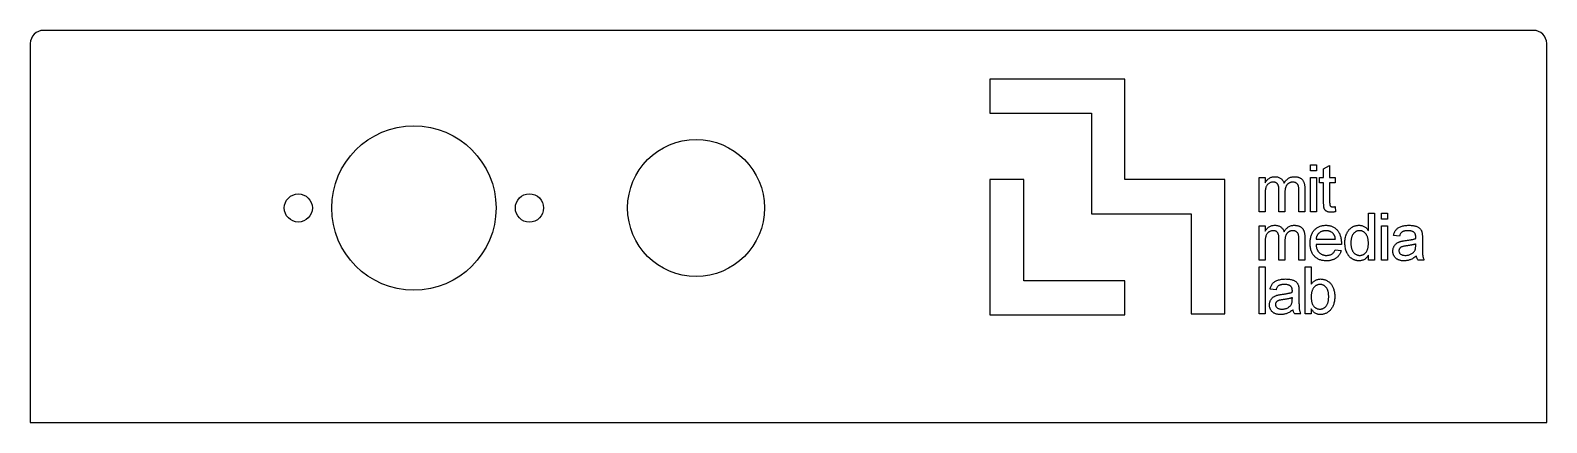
# Model space of a CAD drawing. Header units: millimetres. Extents: x -103 to 103, y -58 to -5.
import ezdxf

# ---------------------------------------------------------------- set-up
doc = ezdxf.new("R2010")
doc.units = ezdxf.units.MM

msp = doc.modelspace()

# ---------------------------------------------------------------- linework, layer by layer
at = {"color": 7, "linetype": 'Continuous', "lineweight": 25}
for p, q in [((100.71, -5.45), (-100.71, -5.45)), ((-102.5, -7.24), (-102.5, -58.45)), ((102.5, -58.45), (102.5, -7.24)), ((45.47, -12.06), (27.24, -12.06)), ((27.24, -12.06), (27.24, -16.62)), ((45.47, -25.61), (45.47, -12.06)), ((27.24, -16.62), (40.95, -16.62)), ((40.95, -16.62), (40.95, -30.23)), ((70.58, -23.6), (71.4, -23.6)), ((70.58, -24.41), (70.58, -23.6)), ((71.4, -24.41), (70.58, -24.41)), ((71.4, -23.6), (71.4, -24.41)), ((72.35, -24.18), (73.16, -23.71)), ((72.35, -25.31), (72.35, -24.18)), ((73.16, -23.71), (73.16, -25.31)), ((31.83, -25.61), (27.24, -25.61)), ((27.24, -25.61), (27.24, -43.88)), ((31.83, -39.29), (31.83, -25.61)), ((58.99, -25.61), (45.47, -25.61)), ((58.99, -43.77), (58.99, -25.61)), ((63.62, -29.95), (63.62, -25.31)), ((63.62, -25.31), (64.43, -25.31)), ((64.43, -25.31), (64.43, -26.03)), ((70.58, -25.31), (71.4, -25.31)), ((70.58, -29.95), (70.58, -25.31)), ((71.4, -25.31), (71.4, -29.95)), ((71.78, -25.31), (72.35, -25.31)), ((71.78, -26.04), (71.78, -25.31)), ((72.35, -26.04), (71.78, -26.04)), ((72.35, -28.64), (72.35, -26.04)), ((73.16, -25.31), (73.89, -25.31)), ((73.16, -26.04), (73.16, -28.67)), ((73.89, -26.04), (73.16, -26.04)), ((73.89, -25.31), (73.89, -26.04)), ((64.43, -27.58), (64.43, -29.95)), ((66.3, -29.95), (66.3, -26.99)), ((67.12, -27.3), (67.12, -29.95)), ((68.99, -29.95), (68.99, -27.08)), ((69.8, -26.78), (69.8, -29.95)), ((40.95, -30.23), (54.43, -30.23)), ((54.43, -30.23), (54.43, -43.77)), ((64.43, -29.95), (63.62, -29.95)), ((67.12, -29.95), (66.3, -29.95)), ((69.8, -29.95), (68.99, -29.95)), ((71.4, -29.95), (70.58, -29.95)), ((73.89, -29.27), (73.97, -29.96)), ((78.4, -30.16), (79.21, -30.16)), ((78.4, -32.5), (78.4, -30.16)), ((79.21, -30.16), (79.21, -36.51)), ((80.17, -30.16), (80.99, -30.16)), ((80.17, -30.97), (80.17, -30.16)), ((80.99, -30.16), (80.99, -30.97)), ((63.62, -31.87), (64.43, -31.87)), ((63.62, -36.51), (63.62, -31.87)), ((64.43, -31.87), (64.43, -32.59)), ((80.99, -30.97), (80.17, -30.97)), ((80.17, -31.87), (80.99, -31.87)), ((80.17, -36.51), (80.17, -31.87)), ((80.99, -31.87), (80.99, -36.51)), ((64.43, -34.14), (64.43, -36.51)), ((66.3, -36.51), (66.3, -33.55)), ((67.12, -33.86), (67.12, -36.51)), ((68.99, -36.51), (68.99, -33.64)), ((69.8, -33.34), (69.8, -36.51)), ((71.33, -33.66), (73.93, -33.66)), ((74.74, -34.39), (71.33, -34.39)), ((82.6, -33.25), (81.79, -33.17)), ((84.8, -34.55), (84.8, -34.31)), ((85.7, -33.5), (85.7, -34.49)), ((64.43, -36.51), (63.62, -36.51)), ((67.12, -36.51), (66.3, -36.51)), ((69.8, -36.51), (68.99, -36.51)), ((73.92, -35.12), (74.72, -35.2)), ((78.4, -36.51), (78.4, -35.81)), ((79.21, -36.51), (78.4, -36.51)), ((80.99, -36.51), (80.17, -36.51)), ((85.94, -36.51), (85.13, -36.51)), ((63.61, -37.42), (64.42, -37.42)), ((63.61, -43.77), (63.61, -37.42)), ((64.42, -37.42), (64.42, -43.77)), ((69.86, -37.42), (70.67, -37.42)), ((69.86, -43.77), (69.86, -37.42)), ((70.67, -37.42), (70.67, -39.75)), ((45.47, -39.29), (31.83, -39.29)), ((45.47, -43.88), (45.47, -39.29)), ((65.92, -40.51), (65.1, -40.43)), ((69.01, -40.76), (69.01, -41.75)), ((68.11, -41.81), (68.12, -41.57)), ((27.24, -43.88), (45.47, -43.88)), ((54.43, -43.77), (58.99, -43.77)), ((64.42, -43.77), (63.61, -43.77)), ((69.26, -43.77), (68.44, -43.77)), ((70.67, -43.77), (69.86, -43.77)), ((70.67, -43.07), (70.67, -43.77)), ((-102.5, -58.45), (102.5, -58.45))]:
    msp.add_line(p, q, dxfattribs=at)
for centre, radius in [((-50.65, -29.45), 11.11), ((-12.5, -29.45), 9.25), ((-66.27, -29.45), 1.9), ((-35.02, -29.45), 1.91)]:
    msp.add_circle(centre, radius, dxfattribs=at)
for centre, start, end in [((-100.71, -7.24), 90, 180), ((100.71, -7.24), 0, 90)]:
    msp.add_arc(centre, 1.79, start, end, dxfattribs=at)
for points, knots in [([(64.43, -26.03), (64.47, -25.97), (64.54, -25.86), (64.67, -25.7), (64.81, -25.56), (64.97, -25.44), (65.15, -25.34), (65.34, -25.27), (65.55, -25.23), (65.68, -25.23), (65.76, -25.22)], [0, 0, 0, 0, 0.1266046, 0.2497905, 0.3725244, 0.4960148, 0.6198314, 0.7439657, 0.869195, 1, 1, 1, 1]), ([(65.52, -25.96), (65.47, -25.96), (65.37, -25.96), (65.22, -26), (65.07, -26.05), (64.94, -26.13), (64.81, -26.22), (64.7, -26.34), (64.62, -26.48), (64.56, -26.61), (64.52, -26.72), (64.5, -26.82), (64.48, -26.92), (64.46, -27.04), (64.45, -27.16), (64.44, -27.29), (64.43, -27.43), (64.43, -27.53), (64.43, -27.58)], [0, 0, 0, 0, 0.069874, 0.138371, 0.206732, 0.277065, 0.347592, 0.417982, 0.490746, 0.567227, 0.608073, 0.652844, 0.701153, 0.752556, 0.808916, 0.868487, 0.931988, 1, 1, 1, 1]), ([(66.3, -26.99), (66.3, -26.94), (66.3, -26.86), (66.29, -26.75), (66.28, -26.64), (66.26, -26.54), (66.23, -26.45), (66.2, -26.36), (66.16, -26.28), (66.12, -26.22), (66.07, -26.15), (66.01, -26.1), (65.95, -26.06), (65.88, -26.02), (65.8, -25.99), (65.71, -25.97), (65.62, -25.96), (65.56, -25.96), (65.52, -25.96)], [0, 0, 0, 0, 0.08411, 0.162426, 0.236822, 0.305987, 0.370108, 0.430668, 0.487851, 0.542607, 0.595677, 0.647283, 0.699654, 0.753379, 0.80983, 0.868938, 0.932163, 1, 1, 1, 1]), ([(65.76, -25.22), (65.83, -25.23), (65.98, -25.23), (66.19, -25.28), (66.38, -25.35), (66.55, -25.45), (66.7, -25.57), (66.82, -25.72), (66.92, -25.89), (66.97, -26.02), (66.99, -26.09)], [0, 0, 0, 0, 0.142825, 0.274789, 0.39801, 0.517438, 0.634604, 0.751949, 0.87301, 1, 1, 1, 1]), ([(66.99, -26.09), (67.03, -26.02), (67.12, -25.88), (67.28, -25.71), (67.44, -25.56), (67.61, -25.44), (67.79, -25.34), (67.98, -25.27), (68.19, -25.23), (68.33, -25.23), (68.4, -25.22)], [0, 0, 0, 0, 0.142315, 0.275889, 0.402455, 0.523363, 0.641228, 0.759024, 0.877542, 1, 1, 1, 1]), ([(68.2, -25.96), (68.16, -25.96), (68.09, -25.96), (67.98, -25.98), (67.87, -26), (67.77, -26.04), (67.68, -26.08), (67.59, -26.13), (67.5, -26.2), (67.42, -26.28), (67.35, -26.36), (67.29, -26.46), (67.24, -26.57), (67.19, -26.69), (67.16, -26.83), (67.13, -26.97), (67.12, -27.13), (67.12, -27.24), (67.12, -27.3)], [0, 0, 0, 0, 0.058561, 0.115006, 0.169721, 0.223592, 0.276804, 0.330761, 0.38498, 0.441087, 0.498268, 0.557596, 0.620115, 0.685704, 0.756808, 0.831935, 0.912856, 1, 1, 1, 1]), ([(68.99, -27.08), (68.99, -27), (68.99, -26.87), (68.98, -26.69), (68.95, -26.54), (68.92, -26.41), (68.87, -26.31), (68.82, -26.22), (68.74, -26.15), (68.65, -26.08), (68.55, -26.02), (68.44, -25.98), (68.32, -25.96), (68.24, -25.96), (68.2, -25.96)], [0, 0, 0, 0, 0.136425, 0.252916, 0.349371, 0.427089, 0.49428, 0.561205, 0.628551, 0.699409, 0.771288, 0.844304, 0.919958, 1, 1, 1, 1]), ([(68.4, -25.22), (68.45, -25.23), (68.56, -25.23), (68.71, -25.25), (68.86, -25.27), (69, -25.32), (69.12, -25.37), (69.24, -25.44), (69.34, -25.51), (69.44, -25.6), (69.53, -25.71), (69.6, -25.82), (69.66, -25.95), (69.71, -26.09), (69.76, -26.24), (69.78, -26.41), (69.8, -26.59), (69.8, -26.71), (69.8, -26.78)], [0, 0, 0, 0, 0.068493, 0.133645, 0.195347, 0.254248, 0.311304, 0.366649, 0.421299, 0.475729, 0.531092, 0.588188, 0.64727, 0.709369, 0.775261, 0.845213, 0.920389, 1, 1, 1, 1]), ([(73.4, -30.03), (73.34, -30.03), (73.21, -30.02), (73.04, -30), (72.89, -29.96), (72.76, -29.9), (72.65, -29.83), (72.56, -29.75), (72.49, -29.65), (72.44, -29.56), (72.42, -29.48), (72.4, -29.41), (72.38, -29.32), (72.37, -29.21), (72.36, -29.09), (72.35, -28.95), (72.35, -28.8), (72.35, -28.7), (72.35, -28.64)], [0, 0, 0, 0, 0.094748, 0.179085, 0.254287, 0.32156, 0.3835, 0.441719, 0.499014, 0.5552, 0.586701, 0.62496, 0.669505, 0.721913, 0.780273, 0.846538, 0.919577, 1, 1, 1, 1]), ([(73.16, -28.67), (73.16, -28.72), (73.16, -28.81), (73.17, -28.93), (73.18, -29.02), (73.2, -29.1), (73.25, -29.18), (73.31, -29.24), (73.37, -29.27), (73.43, -29.28), (73.5, -29.29), (73.55, -29.29), (73.57, -29.29)], [0, 0, 0, 0, 0.169375, 0.305711, 0.409301, 0.481281, 0.592987, 0.704778, 0.766272, 0.835462, 0.913045, 1, 1, 1, 1]), ([(73.97, -29.96), (73.92, -29.97), (73.82, -29.99), (73.67, -30.01), (73.53, -30.03), (73.44, -30.03), (73.4, -30.03)], [0, 0, 0, 0, 0.275333, 0.532913, 0.773608, 1, 1, 1, 1]), ([(73.57, -29.29), (73.6, -29.29), (73.64, -29.29), (73.72, -29.29), (73.8, -29.28), (73.86, -29.28), (73.89, -29.27)], [0, 0, 0, 0, 0.20274, 0.437539, 0.704573, 1, 1, 1, 1]), ([(64.43, -32.59), (64.47, -32.53), (64.54, -32.42), (64.67, -32.26), (64.81, -32.12), (64.97, -32), (65.15, -31.91), (65.34, -31.83), (65.55, -31.79), (65.68, -31.79), (65.76, -31.79)], [0, 0, 0, 0, 0.126605, 0.249791, 0.372524, 0.496015, 0.619831, 0.743966, 0.869195, 1, 1, 1, 1]), ([(65.52, -32.52), (65.47, -32.52), (65.37, -32.52), (65.22, -32.56), (65.07, -32.61), (64.94, -32.69), (64.81, -32.78), (64.7, -32.9), (64.62, -33.04), (64.56, -33.17), (64.52, -33.28), (64.5, -33.38), (64.48, -33.48), (64.46, -33.6), (64.45, -33.72), (64.44, -33.85), (64.43, -34), (64.43, -34.09), (64.43, -34.14)], [0, 0, 0, 0, 0.069874, 0.138371, 0.206732, 0.277065, 0.347592, 0.417982, 0.490746, 0.567227, 0.608073, 0.652844, 0.701153, 0.752556, 0.808916, 0.868487, 0.931988, 1, 1, 1, 1]), ([(66.3, -33.55), (66.3, -33.51), (66.3, -33.43), (66.29, -33.31), (66.28, -33.2), (66.26, -33.1), (66.23, -33.01), (66.2, -32.92), (66.16, -32.85), (66.12, -32.78), (66.07, -32.71), (66.01, -32.66), (65.95, -32.62), (65.88, -32.58), (65.8, -32.55), (65.71, -32.53), (65.62, -32.52), (65.56, -32.52), (65.52, -32.52)], [0, 0, 0, 0, 0.08411, 0.162426, 0.236822, 0.305987, 0.370108, 0.430668, 0.487851, 0.542607, 0.595677, 0.647283, 0.699654, 0.753379, 0.80983, 0.868938, 0.932163, 1, 1, 1, 1]), ([(65.76, -31.79), (65.83, -31.79), (65.98, -31.79), (66.19, -31.84), (66.38, -31.91), (66.55, -32.01), (66.7, -32.13), (66.82, -32.28), (66.92, -32.45), (66.97, -32.58), (66.99, -32.65)], [0, 0, 0, 0, 0.142825, 0.274789, 0.39801, 0.517438, 0.634604, 0.751949, 0.87301, 1, 1, 1, 1]), ([(66.99, -32.65), (67.03, -32.58), (67.12, -32.44), (67.28, -32.27), (67.44, -32.12), (67.61, -32), (67.79, -31.9), (67.98, -31.83), (68.19, -31.79), (68.33, -31.79), (68.4, -31.79)], [0, 0, 0, 0, 0.142315, 0.275889, 0.402455, 0.523363, 0.641228, 0.759024, 0.877542, 1, 1, 1, 1]), ([(68.2, -32.52), (68.16, -32.52), (68.09, -32.52), (67.98, -32.54), (67.87, -32.56), (67.77, -32.6), (67.68, -32.64), (67.59, -32.7), (67.5, -32.76), (67.42, -32.84), (67.35, -32.92), (67.29, -33.02), (67.24, -33.13), (67.19, -33.25), (67.16, -33.39), (67.13, -33.54), (67.12, -33.69), (67.12, -33.8), (67.12, -33.86)], [0, 0, 0, 0, 0.058561, 0.115006, 0.169721, 0.223592, 0.276804, 0.330761, 0.38498, 0.441087, 0.498268, 0.557596, 0.620115, 0.685704, 0.756808, 0.831935, 0.912856, 1, 1, 1, 1]), ([(68.99, -33.64), (68.99, -33.57), (68.99, -33.43), (68.98, -33.25), (68.95, -33.1), (68.92, -32.97), (68.87, -32.87), (68.82, -32.78), (68.74, -32.71), (68.65, -32.64), (68.55, -32.58), (68.44, -32.55), (68.32, -32.52), (68.24, -32.52), (68.2, -32.52)], [0, 0, 0, 0, 0.136425, 0.252916, 0.349371, 0.427089, 0.49428, 0.561205, 0.628551, 0.699409, 0.771288, 0.844304, 0.919958, 1, 1, 1, 1]), ([(68.4, -31.79), (68.45, -31.79), (68.56, -31.79), (68.71, -31.81), (68.86, -31.84), (69, -31.88), (69.12, -31.93), (69.24, -32), (69.34, -32.07), (69.44, -32.16), (69.53, -32.27), (69.6, -32.38), (69.66, -32.51), (69.71, -32.65), (69.76, -32.8), (69.78, -32.97), (69.8, -33.15), (69.8, -33.27), (69.8, -33.34)], [0, 0, 0, 0, 0.068493, 0.133645, 0.195347, 0.254248, 0.311304, 0.366649, 0.421299, 0.475729, 0.531092, 0.588188, 0.64727, 0.709369, 0.775261, 0.845213, 0.920389, 1, 1, 1, 1]), ([(70.51, -34.23), (70.51, -34.13), (70.52, -33.95), (70.55, -33.68), (70.59, -33.43), (70.66, -33.2), (70.74, -32.98), (70.84, -32.78), (70.97, -32.59), (71.11, -32.42), (71.26, -32.27), (71.43, -32.14), (71.61, -32.03), (71.79, -31.94), (71.99, -31.87), (72.21, -31.82), (72.43, -31.79), (72.58, -31.79), (72.66, -31.79)], [0, 0, 0, 0, 0.077019, 0.149548, 0.218714, 0.284923, 0.348159, 0.409728, 0.469839, 0.529421, 0.588276, 0.64579, 0.702469, 0.75939, 0.816748, 0.875621, 0.936482, 1, 1, 1, 1]), ([(72.65, -32.52), (72.61, -32.52), (72.52, -32.52), (72.39, -32.54), (72.27, -32.56), (72.15, -32.59), (72.04, -32.64), (71.93, -32.69), (71.83, -32.75), (71.74, -32.83), (71.65, -32.91), (71.57, -32.99), (71.51, -33.09), (71.45, -33.19), (71.4, -33.3), (71.37, -33.41), (71.34, -33.53), (71.33, -33.62), (71.33, -33.66)], [0, 0, 0, 0, 0.068919, 0.134905, 0.199736, 0.262624, 0.324501, 0.385514, 0.447391, 0.509178, 0.570905, 0.630822, 0.690144, 0.749777, 0.809719, 0.870915, 0.934591, 1, 1, 1, 1]), ([(73.63, -32.91), (73.6, -32.88), (73.54, -32.81), (73.43, -32.73), (73.32, -32.67), (73.2, -32.61), (73.07, -32.57), (72.94, -32.54), (72.8, -32.52), (72.7, -32.52), (72.65, -32.52)], [0, 0, 0, 0, 0.123686, 0.244301, 0.364229, 0.486002, 0.608441, 0.73367, 0.863772, 1, 1, 1, 1]), ([(72.66, -31.79), (72.73, -31.79), (72.88, -31.79), (73.1, -31.82), (73.3, -31.87), (73.5, -31.94), (73.68, -32.03), (73.85, -32.14), (74.01, -32.26), (74.17, -32.41), (74.3, -32.58), (74.42, -32.76), (74.52, -32.96), (74.6, -33.17), (74.67, -33.4), (74.71, -33.65), (74.74, -33.91), (74.74, -34.09), (74.75, -34.18)], [0, 0, 0, 0, 0.0628327, 0.1229654, 0.1816288, 0.2388324, 0.2952935, 0.3521674, 0.4094907, 0.4684235, 0.5283583, 0.5885537, 0.6502483, 0.7136707, 0.7802618, 0.8495364, 0.9226519, 1, 1, 1, 1]), ([(75.22, -34.19), (75.22, -34.08), (75.23, -33.86), (75.27, -33.54), (75.34, -33.23), (75.43, -32.99), (75.51, -32.81), (75.57, -32.68), (75.65, -32.56), (75.73, -32.45), (75.82, -32.34), (75.91, -32.25), (76.02, -32.16), (76.13, -32.08), (76.24, -32.01), (76.36, -31.95), (76.48, -31.9), (76.61, -31.86), (76.74, -31.83), (76.87, -31.8), (77, -31.79), (77.1, -31.79), (77.14, -31.79)], [0, 0, 0, 0, 0.097129, 0.190237, 0.280388, 0.36862, 0.411729, 0.453657, 0.494259, 0.53396, 0.573313, 0.612303, 0.651179, 0.690151, 0.729237, 0.767708, 0.805598, 0.843958, 0.882296, 0.920731, 0.959905, 1, 1, 1, 1]), ([(77.2, -32.52), (77.16, -32.52), (77.08, -32.52), (76.96, -32.54), (76.85, -32.57), (76.74, -32.62), (76.64, -32.67), (76.54, -32.74), (76.45, -32.83), (76.36, -32.92), (76.29, -33.03), (76.22, -33.15), (76.16, -33.29), (76.11, -33.44), (76.08, -33.61), (76.05, -33.79), (76.04, -33.98), (76.04, -34.12), (76.04, -34.19)], [0, 0, 0, 0, 0.052861, 0.104657, 0.154956, 0.20531, 0.255829, 0.307182, 0.361081, 0.41655, 0.474685, 0.535618, 0.600117, 0.669364, 0.743799, 0.823012, 0.908289, 1, 1, 1, 1]), ([(77.14, -31.79), (77.21, -31.79), (77.34, -31.79), (77.53, -31.83), (77.71, -31.89), (77.88, -31.98), (78.03, -32.09), (78.17, -32.21), (78.29, -32.35), (78.36, -32.45), (78.4, -32.5)], [0, 0, 0, 0, 0.132544, 0.259609, 0.384578, 0.508577, 0.63268, 0.754424, 0.876103, 1, 1, 1, 1]), ([(78.4, -34.25), (78.4, -34.18), (78.39, -34.04), (78.38, -33.84), (78.35, -33.65), (78.31, -33.48), (78.26, -33.32), (78.2, -33.18), (78.13, -33.05), (78.05, -32.94), (77.96, -32.84), (77.87, -32.75), (77.77, -32.68), (77.66, -32.62), (77.55, -32.57), (77.44, -32.54), (77.32, -32.52), (77.24, -32.52), (77.2, -32.52)], [0, 0, 0, 0, 0.091304, 0.176962, 0.256162, 0.330416, 0.400212, 0.464934, 0.526213, 0.584638, 0.640513, 0.694113, 0.74567, 0.796418, 0.846477, 0.896114, 0.947312, 1, 1, 1, 1]), ([(81.79, -33.17), (81.81, -33.09), (81.84, -32.95), (81.92, -32.74), (82.02, -32.56), (82.13, -32.39), (82.27, -32.25), (82.43, -32.13), (82.62, -32.03), (82.84, -31.94), (83.08, -31.87), (83.33, -31.82), (83.61, -31.79), (83.8, -31.79), (83.89, -31.79)], [0, 0, 0, 0, 0.0851045, 0.1643315, 0.2380774, 0.3082779, 0.378099, 0.4508415, 0.5285406, 0.611943, 0.7014544, 0.795479, 0.8947745, 1, 1, 1, 1]), ([(83.75, -32.52), (83.7, -32.52), (83.62, -32.52), (83.5, -32.53), (83.39, -32.54), (83.29, -32.56), (83.2, -32.58), (83.12, -32.61), (83.04, -32.64), (82.95, -32.69), (82.85, -32.77), (82.75, -32.91), (82.66, -33.07), (82.62, -33.19), (82.6, -33.25)], [0, 0, 0, 0, 0.085183, 0.163702, 0.238284, 0.306613, 0.370646, 0.428821, 0.484512, 0.53564, 0.637269, 0.745279, 0.865314, 1, 1, 1, 1]), ([(84.59, -32.76), (84.57, -32.74), (84.52, -32.7), (84.43, -32.65), (84.34, -32.61), (84.24, -32.58), (84.13, -32.55), (84.01, -32.53), (83.88, -32.52), (83.79, -32.52), (83.75, -32.52)], [0, 0, 0, 0, 0.10497, 0.21464, 0.328561, 0.446665, 0.573274, 0.706537, 0.848573, 1, 1, 1, 1]), ([(83.89, -31.79), (83.99, -31.79), (84.17, -31.79), (84.43, -31.81), (84.66, -31.86), (84.86, -31.92), (85.03, -31.99), (85.18, -32.07), (85.31, -32.17), (85.41, -32.27), (85.5, -32.38), (85.56, -32.51), (85.62, -32.65), (85.65, -32.75), (85.66, -32.8)], [0, 0, 0, 0, 0.127702, 0.243368, 0.347189, 0.441283, 0.526055, 0.60282, 0.672114, 0.735775, 0.797778, 0.861765, 0.928534, 1, 1, 1, 1]), ([(84.8, -33.39), (84.8, -33.35), (84.8, -33.28), (84.79, -33.18), (84.77, -33.09), (84.75, -33.01), (84.72, -32.94), (84.69, -32.87), (84.64, -32.81), (84.61, -32.78), (84.59, -32.76)], [0, 0, 0, 0, 0.157694, 0.30275, 0.438168, 0.564705, 0.681763, 0.791831, 0.896524, 1, 1, 1, 1]), ([(72.7, -36.59), (72.62, -36.59), (72.46, -36.58), (72.23, -36.55), (72.01, -36.5), (71.8, -36.44), (71.6, -36.35), (71.42, -36.24), (71.25, -36.12), (71.1, -35.97), (70.96, -35.81), (70.84, -35.63), (70.74, -35.43), (70.66, -35.22), (70.59, -34.99), (70.55, -34.75), (70.52, -34.49), (70.51, -34.32), (70.51, -34.23)], [0, 0, 0, 0, 0.067351, 0.131314, 0.193071, 0.252502, 0.310705, 0.36793, 0.425461, 0.483425, 0.542044, 0.60113, 0.66102, 0.722853, 0.787414, 0.854497, 0.925345, 1, 1, 1, 1]), ([(71.33, -34.39), (71.33, -34.45), (71.34, -34.56), (71.37, -34.72), (71.4, -34.87), (71.45, -35.02), (71.51, -35.15), (71.58, -35.27), (71.66, -35.38), (71.75, -35.48), (71.85, -35.57), (71.96, -35.65), (72.07, -35.71), (72.19, -35.76), (72.31, -35.8), (72.44, -35.83), (72.57, -35.85), (72.67, -35.85), (72.71, -35.86)], [0, 0, 0, 0, 0.076546, 0.149754, 0.218882, 0.285099, 0.348766, 0.410233, 0.470857, 0.530387, 0.589538, 0.646884, 0.704289, 0.761368, 0.81848, 0.876944, 0.937289, 1, 1, 1, 1]), ([(73.93, -33.66), (73.93, -33.62), (73.92, -33.54), (73.9, -33.42), (73.87, -33.32), (73.83, -33.22), (73.79, -33.13), (73.75, -33.05), (73.69, -32.97), (73.65, -32.93), (73.63, -32.91)], [0, 0, 0, 0, 0.148165, 0.289694, 0.422377, 0.548462, 0.667394, 0.782966, 0.892721, 1, 1, 1, 1]), ([(74.75, -34.18), (74.75, -34.21), (74.74, -34.28), (74.74, -34.35), (74.74, -34.39)], [0, 0, 0, 0, 0.414608, 1, 1, 1, 1]), ([(77.15, -36.59), (77.1, -36.59), (77.01, -36.59), (76.88, -36.57), (76.76, -36.55), (76.63, -36.51), (76.51, -36.47), (76.39, -36.42), (76.27, -36.36), (76.16, -36.29), (76.05, -36.21), (75.95, -36.12), (75.85, -36.03), (75.76, -35.92), (75.68, -35.81), (75.6, -35.7), (75.53, -35.57), (75.44, -35.39), (75.35, -35.16), (75.28, -34.85), (75.23, -34.53), (75.22, -34.3), (75.22, -34.19)], [0, 0, 0, 0, 0.038527, 0.076503, 0.114116, 0.151745, 0.189322, 0.226946, 0.265358, 0.304283, 0.343529, 0.382636, 0.421902, 0.461253, 0.501382, 0.542244, 0.584026, 0.626904, 0.714769, 0.80536, 0.900324, 1, 1, 1, 1]), ([(76.04, -34.19), (76.04, -34.26), (76.04, -34.39), (76.05, -34.58), (76.08, -34.75), (76.12, -34.92), (76.17, -35.07), (76.23, -35.21), (76.3, -35.33), (76.39, -35.44), (76.48, -35.54), (76.57, -35.62), (76.67, -35.7), (76.78, -35.75), (76.88, -35.8), (76.99, -35.83), (77.11, -35.85), (77.19, -35.85), (77.23, -35.86)], [0, 0, 0, 0, 0.08818, 0.171101, 0.249124, 0.322141, 0.391043, 0.456061, 0.518437, 0.578646, 0.636308, 0.692064, 0.74485, 0.796223, 0.84689, 0.897232, 0.948365, 1, 1, 1, 1]), ([(77.23, -35.86), (77.27, -35.85), (77.35, -35.85), (77.46, -35.83), (77.57, -35.8), (77.68, -35.76), (77.78, -35.7), (77.88, -35.63), (77.97, -35.55), (78.06, -35.46), (78.14, -35.35), (78.21, -35.23), (78.27, -35.1), (78.31, -34.96), (78.35, -34.8), (78.38, -34.63), (78.39, -34.44), (78.4, -34.32), (78.4, -34.25)], [0, 0, 0, 0, 0.053699, 0.105658, 0.157296, 0.208463, 0.259773, 0.312957, 0.367534, 0.424836, 0.484279, 0.545626, 0.610499, 0.679049, 0.751694, 0.829069, 0.911549, 1, 1, 1, 1]), ([(81.71, -35.28), (81.71, -35.22), (81.71, -35.11), (81.74, -34.95), (81.79, -34.8), (81.85, -34.66), (81.93, -34.53), (82.03, -34.41), (82.13, -34.3), (82.24, -34.21), (82.37, -34.13), (82.5, -34.06), (82.64, -34.01), (82.74, -33.98), (82.79, -33.96)], [0, 0, 0, 0, 0.090097, 0.177251, 0.262629, 0.347796, 0.431944, 0.513339, 0.593599, 0.672931, 0.753185, 0.833668, 0.916182, 1, 1, 1, 1]), ([(83.58, -34.56), (83.51, -34.57), (83.37, -34.59), (83.19, -34.62), (83.04, -34.66), (82.93, -34.69), (82.83, -34.73), (82.75, -34.79), (82.68, -34.84), (82.63, -34.91), (82.58, -34.98), (82.55, -35.06), (82.53, -35.15), (82.52, -35.2), (82.52, -35.23)], [0, 0, 0, 0, 0.157185, 0.29012, 0.398897, 0.484813, 0.556527, 0.62447, 0.689792, 0.753816, 0.816677, 0.877383, 0.938132, 1, 1, 1, 1]), ([(82.79, -33.96), (82.83, -33.95), (82.92, -33.93), (83.07, -33.9), (83.26, -33.87), (83.39, -33.85), (83.46, -33.84)], [0, 0, 0, 0, 0.188812, 0.4193, 0.688495, 1, 1, 1, 1]), ([(83.46, -33.84), (83.53, -33.83), (83.67, -33.81), (83.88, -33.79), (84.07, -33.75), (84.24, -33.72), (84.4, -33.69), (84.55, -33.65), (84.68, -33.62), (84.76, -33.59), (84.8, -33.58)], [0, 0, 0, 0, 0.161961, 0.31289, 0.454014, 0.584335, 0.703729, 0.812669, 0.911079, 1, 1, 1, 1]), ([(84.8, -34.31), (84.77, -34.32), (84.69, -34.35), (84.57, -34.38), (84.43, -34.42), (84.29, -34.45), (84.13, -34.48), (83.96, -34.51), (83.77, -34.54), (83.64, -34.55), (83.58, -34.56)], [0, 0, 0, 0, 0.091169, 0.1924017, 0.302457, 0.4219227, 0.5523214, 0.6913376, 0.8412186, 1, 1, 1, 1]), ([(84.68, -35.19), (84.7, -35.15), (84.74, -35.06), (84.77, -34.91), (84.79, -34.74), (84.8, -34.61), (84.8, -34.55)], [0, 0, 0, 0, 0.201655, 0.433631, 0.697639, 1, 1, 1, 1]), ([(84.8, -33.58), (84.8, -33.55), (84.8, -33.51), (84.8, -33.46), (84.8, -33.42), (84.8, -33.4), (84.8, -33.39)], [0, 0, 0, 0, 0.35568, 0.644278, 0.859095, 1, 1, 1, 1]), ([(85.66, -32.8), (85.66, -32.84), (85.68, -32.93), (85.69, -33.09), (85.7, -33.28), (85.7, -33.42), (85.7, -33.5)], [0, 0, 0, 0, 0.171461, 0.394486, 0.669995, 1, 1, 1, 1]), ([(85.7, -34.49), (85.7, -34.58), (85.7, -34.73), (85.7, -34.96), (85.7, -35.16), (85.71, -35.35), (85.72, -35.51), (85.72, -35.65), (85.73, -35.76), (85.75, -35.89), (85.77, -36.03), (85.82, -36.19), (85.87, -36.35), (85.92, -36.46), (85.94, -36.51)], [0, 0, 0, 0, 0.121729, 0.23228, 0.332288, 0.421154, 0.500089, 0.567887, 0.625241, 0.671538, 0.75364, 0.835292, 0.91739, 1, 1, 1, 1]), ([(74.72, -35.2), (74.7, -35.26), (74.67, -35.36), (74.61, -35.51), (74.54, -35.66), (74.45, -35.79), (74.36, -35.91), (74.25, -36.03), (74.14, -36.13), (74.02, -36.23), (73.88, -36.31), (73.74, -36.39), (73.59, -36.45), (73.43, -36.5), (73.26, -36.54), (73.08, -36.57), (72.89, -36.59), (72.77, -36.59), (72.7, -36.59)], [0, 0, 0, 0, 0.063575, 0.125064, 0.184934, 0.244033, 0.302281, 0.360376, 0.418794, 0.477624, 0.537385, 0.597475, 0.659222, 0.722193, 0.787717, 0.855714, 0.926086, 1, 1, 1, 1]), ([(72.71, -35.86), (72.78, -35.85), (72.92, -35.85), (73.11, -35.82), (73.28, -35.76), (73.45, -35.69), (73.59, -35.58), (73.72, -35.45), (73.83, -35.3), (73.89, -35.18), (73.92, -35.12)], [0, 0, 0, 0, 0.137039, 0.265479, 0.386758, 0.503867, 0.62032, 0.739767, 0.865454, 1, 1, 1, 1]), ([(78.4, -35.81), (78.36, -35.87), (78.29, -35.99), (78.16, -36.15), (78.03, -36.29), (77.87, -36.4), (77.71, -36.48), (77.53, -36.55), (77.34, -36.58), (77.21, -36.59), (77.15, -36.59)], [0, 0, 0, 0, 0.13792, 0.268236, 0.391909, 0.51124, 0.629694, 0.748331, 0.871431, 1, 1, 1, 1]), ([(83.23, -36.59), (83.17, -36.59), (83.05, -36.58), (82.88, -36.57), (82.73, -36.54), (82.58, -36.5), (82.44, -36.45), (82.32, -36.38), (82.2, -36.31), (82.1, -36.22), (82.01, -36.13), (81.93, -36.02), (81.86, -35.92), (81.8, -35.8), (81.76, -35.68), (81.73, -35.55), (81.71, -35.42), (81.71, -35.32), (81.71, -35.28)], [0, 0, 0, 0, 0.078668, 0.152594, 0.222863, 0.289895, 0.354043, 0.415825, 0.476257, 0.535647, 0.59403, 0.651213, 0.707464, 0.763721, 0.820383, 0.878679, 0.938165, 1, 1, 1, 1]), ([(82.52, -35.23), (82.52, -35.27), (82.53, -35.36), (82.58, -35.48), (82.65, -35.59), (82.75, -35.68), (82.88, -35.76), (83.03, -35.82), (83.22, -35.85), (83.34, -35.85), (83.41, -35.86)], [0, 0, 0, 0, 0.106158, 0.208644, 0.312683, 0.425749, 0.548145, 0.681695, 0.831509, 1, 1, 1, 1]), ([(84.88, -35.94), (84.81, -35.99), (84.67, -36.1), (84.46, -36.24), (84.26, -36.36), (84.06, -36.44), (83.86, -36.51), (83.66, -36.55), (83.44, -36.58), (83.3, -36.59), (83.23, -36.59)], [0, 0, 0, 0, 0.149631, 0.288282, 0.415682, 0.534026, 0.647897, 0.762563, 0.879642, 1, 1, 1, 1]), ([(83.41, -35.86), (83.48, -35.85), (83.62, -35.85), (83.82, -35.81), (84.01, -35.75), (84.18, -35.67), (84.34, -35.57), (84.48, -35.45), (84.59, -35.33), (84.65, -35.24), (84.68, -35.19)], [0, 0, 0, 0, 0.140553, 0.275516, 0.406786, 0.536132, 0.661649, 0.779376, 0.890775, 1, 1, 1, 1]), ([(85.13, -36.51), (85.1, -36.47), (85.04, -36.38), (84.97, -36.24), (84.91, -36.09), (84.89, -35.99), (84.88, -35.94)], [0, 0, 0, 0, 0.2457079, 0.4910458, 0.7417106, 1, 1, 1, 1]), ([(65.1, -40.43), (65.12, -40.35), (65.16, -40.21), (65.24, -40), (65.33, -39.82), (65.45, -39.65), (65.59, -39.51), (65.75, -39.39), (65.94, -39.29), (66.15, -39.2), (66.39, -39.13), (66.65, -39.08), (66.92, -39.05), (67.11, -39.05), (67.21, -39.04)], [0, 0, 0, 0, 0.0851045, 0.1643315, 0.2380774, 0.3082779, 0.378099, 0.4508415, 0.5285406, 0.611943, 0.7014544, 0.795479, 0.8947745, 1, 1, 1, 1]), ([(67.06, -39.78), (67.02, -39.78), (66.94, -39.78), (66.82, -39.79), (66.71, -39.8), (66.61, -39.82), (66.51, -39.84), (66.43, -39.87), (66.35, -39.9), (66.26, -39.95), (66.16, -40.03), (66.06, -40.17), (65.98, -40.33), (65.94, -40.45), (65.92, -40.51)], [0, 0, 0, 0, 0.085183, 0.163702, 0.238284, 0.306613, 0.370646, 0.428821, 0.484512, 0.53564, 0.637269, 0.745279, 0.865314, 1, 1, 1, 1]), ([(66.77, -41.1), (66.84, -41.09), (66.99, -41.07), (67.19, -41.05), (67.38, -41.01), (67.56, -40.98), (67.72, -40.95), (67.86, -40.91), (67.99, -40.88), (68.07, -40.85), (68.11, -40.84)], [0, 0, 0, 0, 0.161961, 0.31289, 0.454014, 0.584335, 0.703729, 0.812669, 0.911079, 1, 1, 1, 1]), ([(67.91, -40.02), (67.88, -40), (67.83, -39.96), (67.75, -39.91), (67.65, -39.87), (67.55, -39.84), (67.44, -39.81), (67.32, -39.79), (67.19, -39.78), (67.11, -39.78), (67.06, -39.78)], [0, 0, 0, 0, 0.10497, 0.21464, 0.328561, 0.446665, 0.573274, 0.706537, 0.848573, 1, 1, 1, 1]), ([(67.21, -39.04), (67.3, -39.05), (67.48, -39.05), (67.74, -39.07), (67.97, -39.12), (68.17, -39.18), (68.35, -39.25), (68.5, -39.33), (68.63, -39.43), (68.73, -39.53), (68.81, -39.64), (68.88, -39.77), (68.93, -39.91), (68.96, -40.01), (68.97, -40.06)], [0, 0, 0, 0, 0.127702, 0.243368, 0.347189, 0.441283, 0.526055, 0.60282, 0.672114, 0.735775, 0.797778, 0.861765, 0.928534, 1, 1, 1, 1]), ([(68.12, -40.65), (68.12, -40.61), (68.11, -40.54), (68.11, -40.44), (68.09, -40.35), (68.07, -40.27), (68.04, -40.2), (68, -40.13), (67.96, -40.07), (67.92, -40.04), (67.91, -40.02)], [0, 0, 0, 0, 0.157694, 0.30275, 0.438168, 0.564705, 0.681763, 0.791831, 0.896524, 1, 1, 1, 1]), ([(68.11, -40.84), (68.11, -40.81), (68.11, -40.77), (68.11, -40.72), (68.12, -40.68), (68.12, -40.66), (68.12, -40.65)], [0, 0, 0, 0, 0.3556804, 0.644278, 0.8590951, 1, 1, 1, 1]), ([(68.97, -40.06), (68.98, -40.1), (68.99, -40.19), (69, -40.35), (69.01, -40.54), (69.01, -40.68), (69.01, -40.76)], [0, 0, 0, 0, 0.171461, 0.394486, 0.669995, 1, 1, 1, 1]), ([(70.67, -39.75), (70.71, -39.7), (70.79, -39.59), (70.93, -39.44), (71.07, -39.32), (71.23, -39.22), (71.39, -39.14), (71.56, -39.09), (71.73, -39.05), (71.86, -39.05), (71.92, -39.04)], [0, 0, 0, 0, 0.1396144, 0.2713505, 0.3968733, 0.5183214, 0.6373493, 0.7553892, 0.8756257, 1, 1, 1, 1]), ([(71.87, -39.78), (71.83, -39.78), (71.75, -39.78), (71.63, -39.8), (71.52, -39.84), (71.41, -39.88), (71.31, -39.94), (71.21, -40.01), (71.11, -40.1), (71.02, -40.2), (70.94, -40.31), (70.87, -40.43), (70.81, -40.57), (70.76, -40.71), (70.72, -40.87), (70.69, -41.04), (70.67, -41.22), (70.67, -41.35), (70.67, -41.41)], [0, 0, 0, 0, 0.05286, 0.104745, 0.156273, 0.207592, 0.259901, 0.31415, 0.370624, 0.429854, 0.490838, 0.553533, 0.618876, 0.687066, 0.758841, 0.834542, 0.914615, 1, 1, 1, 1]), ([(73.03, -41.44), (73.03, -41.37), (73.03, -41.24), (73.01, -41.05), (72.99, -40.87), (72.95, -40.7), (72.9, -40.55), (72.85, -40.42), (72.78, -40.29), (72.7, -40.18), (72.61, -40.09), (72.52, -40), (72.42, -39.94), (72.32, -39.88), (72.21, -39.83), (72.1, -39.8), (71.99, -39.78), (71.91, -39.78), (71.87, -39.78)], [0, 0, 0, 0, 0.090432, 0.175565, 0.254566, 0.328351, 0.397531, 0.46304, 0.524507, 0.583549, 0.640421, 0.694552, 0.746126, 0.796862, 0.84713, 0.897109, 0.948026, 1, 1, 1, 1]), ([(71.92, -39.04), (71.99, -39.05), (72.13, -39.05), (72.33, -39.09), (72.53, -39.14), (72.71, -39.21), (72.89, -39.31), (73.06, -39.42), (73.2, -39.55), (73.33, -39.69), (73.45, -39.86), (73.55, -40.04), (73.64, -40.23), (73.71, -40.44), (73.77, -40.67), (73.82, -40.9), (73.84, -41.13), (73.85, -41.3), (73.85, -41.38)], [0, 0, 0, 0, 0.061089, 0.121027, 0.180779, 0.241115, 0.300722, 0.358656, 0.415668, 0.473208, 0.53178, 0.592138, 0.654965, 0.720911, 0.788739, 0.85731, 0.927708, 1, 1, 1, 1]), ([(65.02, -42.54), (65.02, -42.48), (65.03, -42.37), (65.06, -42.21), (65.1, -42.06), (65.17, -41.92), (65.25, -41.79), (65.34, -41.67), (65.44, -41.56), (65.56, -41.47), (65.68, -41.39), (65.82, -41.32), (65.95, -41.27), (66.05, -41.24), (66.1, -41.22)], [0, 0, 0, 0, 0.090097, 0.177251, 0.262629, 0.347796, 0.431944, 0.513339, 0.593599, 0.672931, 0.753185, 0.833668, 0.916182, 1, 1, 1, 1]), ([(66.54, -43.85), (66.48, -43.85), (66.37, -43.84), (66.2, -43.83), (66.04, -43.8), (65.9, -43.76), (65.76, -43.71), (65.63, -43.64), (65.52, -43.57), (65.41, -43.48), (65.32, -43.39), (65.24, -43.28), (65.17, -43.17), (65.12, -43.06), (65.07, -42.94), (65.04, -42.81), (65.03, -42.68), (65.02, -42.58), (65.02, -42.54)], [0, 0, 0, 0, 0.078668, 0.152594, 0.222863, 0.289895, 0.354043, 0.415825, 0.476257, 0.535647, 0.59403, 0.651213, 0.707464, 0.763721, 0.820383, 0.878679, 0.938165, 1, 1, 1, 1]), ([(66.89, -41.82), (66.82, -41.83), (66.69, -41.85), (66.51, -41.88), (66.36, -41.92), (66.24, -41.95), (66.15, -41.99), (66.07, -42.04), (66, -42.1), (65.94, -42.17), (65.89, -42.24), (65.86, -42.32), (65.84, -42.41), (65.84, -42.46), (65.84, -42.49)], [0, 0, 0, 0, 0.157185, 0.29012, 0.398897, 0.484813, 0.556527, 0.62447, 0.689792, 0.753816, 0.816677, 0.877383, 0.938132, 1, 1, 1, 1]), ([(65.84, -42.49), (65.84, -42.53), (65.84, -42.62), (65.89, -42.74), (65.96, -42.85), (66.06, -42.94), (66.19, -43.02), (66.35, -43.08), (66.53, -43.11), (66.66, -43.11), (66.73, -43.12)], [0, 0, 0, 0, 0.106158, 0.208644, 0.312683, 0.425749, 0.548145, 0.681695, 0.831509, 1, 1, 1, 1]), ([(66.1, -41.22), (66.14, -41.21), (66.23, -41.19), (66.39, -41.16), (66.57, -41.13), (66.7, -41.11), (66.77, -41.1)], [0, 0, 0, 0, 0.188812, 0.4193, 0.688495, 1, 1, 1, 1]), ([(66.73, -43.12), (66.8, -43.11), (66.93, -43.11), (67.13, -43.07), (67.32, -43.01), (67.5, -42.93), (67.65, -42.83), (67.79, -42.71), (67.9, -42.59), (67.96, -42.5), (67.99, -42.45)], [0, 0, 0, 0, 0.140553, 0.275516, 0.406786, 0.536132, 0.661649, 0.779376, 0.890775, 1, 1, 1, 1]), ([(68.12, -41.57), (68.08, -41.58), (68, -41.61), (67.88, -41.64), (67.75, -41.68), (67.6, -41.71), (67.44, -41.74), (67.27, -41.77), (67.08, -41.8), (66.96, -41.81), (66.89, -41.82)], [0, 0, 0, 0, 0.091169, 0.1924017, 0.302457, 0.4219227, 0.5523214, 0.6913376, 0.8412186, 1, 1, 1, 1]), ([(67.99, -42.45), (68.01, -42.41), (68.05, -42.32), (68.09, -42.17), (68.11, -42), (68.11, -41.87), (68.11, -41.81)], [0, 0, 0, 0, 0.201655, 0.433631, 0.697639, 1, 1, 1, 1]), ([(69.01, -41.75), (69.01, -41.83), (69.01, -41.99), (69.01, -42.22), (69.02, -42.42), (69.02, -42.61), (69.03, -42.77), (69.04, -42.91), (69.05, -43.02), (69.06, -43.15), (69.09, -43.29), (69.13, -43.45), (69.19, -43.61), (69.23, -43.72), (69.26, -43.77)], [0, 0, 0, 0, 0.121729, 0.23228, 0.332288, 0.421154, 0.500089, 0.567887, 0.625241, 0.671538, 0.75364, 0.835292, 0.91739, 1, 1, 1, 1]), ([(70.67, -41.41), (70.67, -41.48), (70.67, -41.6), (70.68, -41.77), (70.7, -41.94), (70.72, -42.08), (70.75, -42.22), (70.79, -42.34), (70.83, -42.45), (70.87, -42.51), (70.89, -42.55)], [0, 0, 0, 0, 0.162693, 0.313598, 0.452965, 0.581116, 0.699763, 0.809241, 0.908169, 1, 1, 1, 1]), ([(70.89, -42.55), (70.92, -42.59), (70.97, -42.68), (71.07, -42.8), (71.18, -42.89), (71.3, -42.97), (71.42, -43.04), (71.55, -43.08), (71.69, -43.11), (71.79, -43.11), (71.84, -43.12)], [0, 0, 0, 0, 0.139502, 0.270828, 0.395688, 0.516962, 0.635062, 0.753222, 0.874852, 1, 1, 1, 1]), ([(71.84, -43.12), (71.88, -43.11), (71.96, -43.11), (72.07, -43.09), (72.18, -43.06), (72.29, -43.01), (72.4, -42.95), (72.5, -42.88), (72.59, -42.79), (72.68, -42.7), (72.76, -42.58), (72.84, -42.46), (72.9, -42.32), (72.95, -42.17), (72.99, -42.01), (73.01, -41.83), (73.03, -41.64), (73.03, -41.51), (73.03, -41.44)], [0, 0, 0, 0, 0.0520312, 0.1031024, 0.1536685, 0.2044035, 0.2558917, 0.3092907, 0.3648792, 0.4227722, 0.4832438, 0.5459088, 0.6112354, 0.6799291, 0.7527255, 0.8299672, 0.9126387, 1, 1, 1, 1]), ([(73.85, -41.38), (73.85, -41.47), (73.84, -41.66), (73.82, -41.93), (73.77, -42.18), (73.71, -42.42), (73.63, -42.64), (73.53, -42.85), (73.42, -43.04), (73.28, -43.2), (73.14, -43.35), (72.98, -43.49), (72.82, -43.6), (72.66, -43.69), (72.48, -43.76), (72.3, -43.81), (72.11, -43.84), (71.98, -43.85), (71.92, -43.85)], [0, 0, 0, 0, 0.081546, 0.159079, 0.232273, 0.301951, 0.368646, 0.432486, 0.495114, 0.556498, 0.616446, 0.673733, 0.728902, 0.782879, 0.836493, 0.890187, 0.9445, 1, 1, 1, 1]), ([(68.2, -43.2), (68.13, -43.25), (67.99, -43.36), (67.78, -43.5), (67.58, -43.62), (67.38, -43.7), (67.18, -43.77), (66.97, -43.81), (66.76, -43.84), (66.61, -43.85), (66.54, -43.85)], [0, 0, 0, 0, 0.149631, 0.288282, 0.415682, 0.534026, 0.647897, 0.762563, 0.879642, 1, 1, 1, 1]), ([(68.44, -43.77), (68.41, -43.73), (68.35, -43.64), (68.28, -43.5), (68.23, -43.35), (68.21, -43.25), (68.2, -43.2)], [0, 0, 0, 0, 0.2457079, 0.4910458, 0.7417106, 1, 1, 1, 1]), ([(71.92, -43.85), (71.85, -43.85), (71.72, -43.84), (71.54, -43.8), (71.37, -43.74), (71.2, -43.66), (71.05, -43.55), (70.91, -43.41), (70.78, -43.25), (70.71, -43.13), (70.67, -43.07)], [0, 0, 0, 0, 0.1257, 0.245943, 0.363399, 0.481887, 0.602377, 0.727267, 0.859238, 1, 1, 1, 1])]:
    msp.add_open_spline(points, degree=3, knots=knots, dxfattribs=at)

doc.saveas('drawing.dxf')
